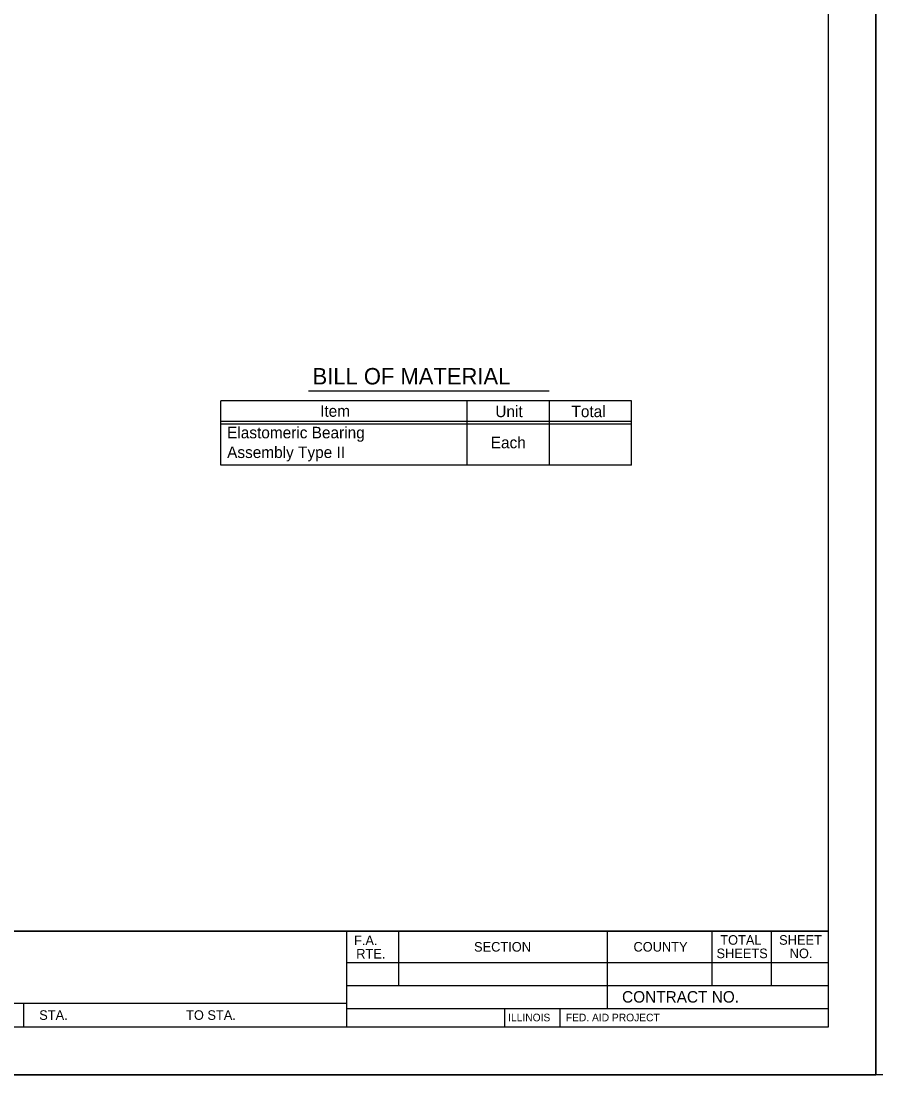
# Model space of a CAD drawing. Extents: x 1612642 to 1614682, y 1590058 to 1590498.
# Drawn here: x 1613823.8 to 1614002.3, y 1590058.2 to 1590278.2 of the extents above; entities that cross this region are included whole.
import ezdxf

# ---------------------------------------------------------------- set-up
doc = ezdxf.new("R2010")
doc.units = 0
for name, color, linetype in [('Design_EX_Roadway Notes', 7, 'Continuous'), ('Level 48', 7, 'Continuous'), ('Sheets_50 Reference Boundary', 7, 'Continuous'), ('Sheets_General Details', 7, 'Continuous'), ('Sheets_Printer Plotting Border', 7, 'Continuous')]:
    doc.layers.add(name, color=color, linetype=linetype)

msp = doc.modelspace()

# ---------------------------------------------------------------- linework, layer by layer
at = {"layer": 'Design_EX_Roadway Notes'}
for p, q in [((1613883.85, 1590201.07), (1613934.09, 1590201.07)), ((1613951.31, 1590198.96), (1613865.55, 1590198.96)), ((1613865.55, 1590185.56), (1613865.55, 1590198.96)), ((1613917, 1590185.56), (1613917, 1590198.96)), ((1613934.16, 1590185.56), (1613934.16, 1590198.96)), ((1613951.31, 1590185.56), (1613951.31, 1590198.96)), ((1613951.31, 1590194.67), (1613865.55, 1590194.67)), ((1613951.31, 1590194.13), (1613865.55, 1590194.13)), ((1613951.31, 1590185.56), (1613865.55, 1590185.56))]:
    msp.add_line(p, q, dxfattribs=at)
at = {"layer": 'Level 48'}
msp.add_lwpolyline([(1613322.33, 1590498.24), (1614002.33, 1590498.24), (1614002.33, 1590058.24), (1613322.33, 1590058.24)], close=True, dxfattribs=at)
at = {"layer": 'Sheets_50 Reference Boundary'}
msp.add_lwpolyline([(1613362.33, 1590488.24), (1613992.33, 1590488.24), (1613992.33, 1590088.24), (1613362.33, 1590088.24)], close=True, dxfattribs=at)
at = {"layer": 'Sheets_General Details'}
for p, q in [((1614002.33, 1590058.24), (1614002.33, 1590498.24)), ((1614002.33, 1590498.24), (1614002.33, 1590058.24)), ((1613362.33, 1590088.24), (1613992.33, 1590088.24)), ((1613891.81, 1590088.24), (1613891.81, 1590068.24)), ((1613902.62, 1590088.24), (1613902.62, 1590076.94)), ((1613946.22, 1590088.24), (1613946.22, 1590072.14)), ((1613968.06, 1590088.24), (1613968.06, 1590076.94)), ((1613980.48, 1590088.24), (1613980.48, 1590076.94)), ((1613891.81, 1590081.74), (1613992.33, 1590081.74)), ((1613891.81, 1590076.94), (1613992.33, 1590076.94)), ((1613737.81, 1590073.24), (1613891.81, 1590073.24)), ((1613824.33, 1590073.24), (1613824.33, 1590068.24)), ((1613891.81, 1590072.14), (1613992.33, 1590072.14)), ((1613924.76, 1590072.14), (1613924.76, 1590068.24)), ((1613936.36, 1590072.14), (1613936.36, 1590068.24)), ((1614002.33, 1590058.24), (1613322.33, 1590058.24)), ((1614682.33, 1590058.24), (1614002.33, 1590058.24))]:
    msp.add_line(p, q, dxfattribs=at)
msp.add_lwpolyline([(1613362.33, 1590488.24), (1613992.33, 1590488.24), (1613992.33, 1590068.24), (1613362.33, 1590068.24)], close=True, dxfattribs=at)
at = {"layer": 'Sheets_Printer Plotting Border'}
msp.add_lwpolyline([(1613322.33, 1590058.24), (1614002.33, 1590058.24), (1614002.33, 1590498.24), (1613322.33, 1590498.24)], close=True, dxfattribs=at)

# ---------------------------------------------------------------- texts
at = {"layer": 'Design_EX_Roadway Notes'}
for s, height, p in [('BILL OF MATERIAL', 3.4304, (1613884.7, 1590202.39)), ('Item', 2.401, (1613886.28, 1590195.64)), ('Unit', 2.401, (1613922.86, 1590195.56)), ('Total', 2.401, (1613938.76, 1590195.56)), ('Elastomeric Bearing', 2.4013, (1613866.86, 1590191.14)), ('Each', 2.401, (1613921.91, 1590189.06)), ('Assembly Type II', 2.4013, (1613866.86, 1590187.03))]:
    msp.add_text(s, height=height, dxfattribs=at).set_placement(p)
at = {"layer": 'Sheets_General Details'}
for s, height, p in [('TOTAL', 2, (1613969.83, 1590085.42)), ('SHEET', 2, (1613982.12, 1590085.42)), ('F.A.  ', 2, (1613893.36, 1590085.34)), ('SECTION', 2, (1613918.42, 1590083.99)), ('COUNTY', 2, (1613951.71, 1590083.99)), ('RTE.', 2, (1613893.82, 1590082.54)), ('SHEETS', 2, (1613969.04, 1590082.62)), ('NO.', 2, (1613984.32, 1590082.62)), ('CONTRACT NO.      ', 2.4, (1613949.32, 1590073.34)), ('STA.', 2, (1613827.63, 1590069.74)), ('TO STA.', 2, (1613858.29, 1590069.74)), ('ILLINOIS', 1.6, (1613925.54, 1590069.43)), ('FED. AID PROJECT', 1.6, (1613937.58, 1590069.43))]:
    msp.add_text(s, height=height, dxfattribs=at).set_placement(p)

doc.saveas('drawing.dxf')
